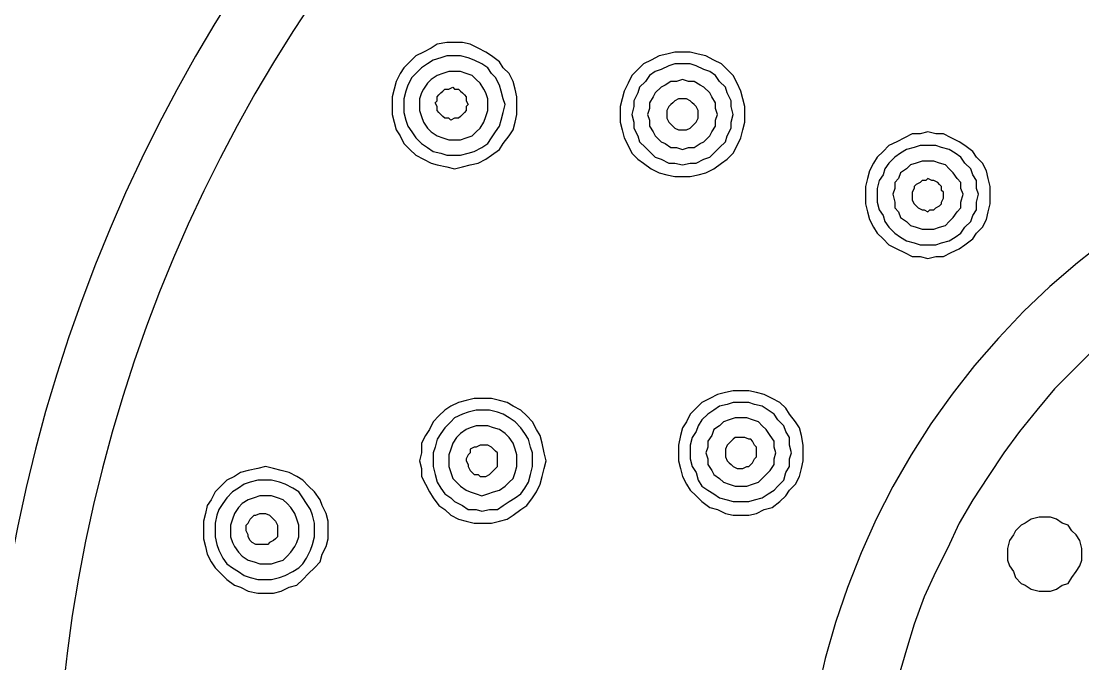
# Model space of a CAD drawing. Extents: x 468514 to 728049, y -74127 to 69080.
# Drawn here: x 591148.3 to 591177.47, y 40589.58 to 40607.23 of the extents above; entities that cross this region are included whole.
import ezdxf

# ---------------------------------------------------------------- set-up
doc = ezdxf.new("R2010")
doc.units = 0
doc.header["$LTSCALE"] = 500
doc.header["$MEASUREMENT"] = 0
doc.linetypes.add('HIDDEN2', pattern=[0.1875, 0.125, -0.0625])
doc.layers.add('E 立面家具、洁具', color=153, linetype='Continuous')
doc.layers.add('L-立面家具、洁具', color=153, linetype='Continuous')

# ---------------------------------------------------------------- blocks, each defined once
blk = doc.blocks.new('A$C2F8A30B2')
at = {"linetype": 'HIDDEN2', "lineweight": -2, "ltscale": 20}
for p, q in [((115.417, 850.767), (115.63, 850.877)), ((115.63, 850.877), (115.845, 850.929)), ((115.845, 850.929), (116.059, 850.929)), ((116.059, 850.929), (116.277, 850.929)), ((116.277, 850.929), (116.542, 850.877)), ((116.542, 850.877), (116.704, 850.767)), ((108.941, 850.445), (109.155, 850.557)), ((109.155, 850.557), (109.37, 850.607)), ((109.37, 850.607), (109.585, 850.66)), ((109.585, 850.66), (109.8, 850.66)), ((109.8, 850.66), (110.013, 850.66)), ((110.013, 850.66), (110.228, 850.607)), ((110.228, 850.607), (110.44, 850.557)), ((110.44, 850.557), (110.655, 850.445)), ((114.827, 850.392), (115.042, 850.557)), ((115.042, 850.557), (115.202, 850.66)), ((115.202, 850.66), (115.417, 850.767)), ((115.685, 850.502), (115.899, 850.557)), ((115.899, 850.557), (116.059, 850.557)), ((116.059, 850.557), (116.277, 850.557)), ((116.277, 850.557), (116.434, 850.502)), ((116.704, 850.767), (116.917, 850.66)), ((116.917, 850.66), (117.129, 850.557)), ((117.129, 850.557), (117.292, 850.392)), ((108.568, 850.18), (108.73, 850.342)), ((108.73, 850.342), (108.941, 850.445)), ((109.21, 850.18), (109.423, 850.287)), ((109.423, 850.287), (109.585, 850.342)), ((109.585, 850.342), (109.8, 850.342)), ((109.8, 850.342), (110.013, 850.342)), ((110.013, 850.342), (110.175, 850.287)), ((110.175, 850.287), (110.388, 850.18)), ((110.655, 850.445), (110.868, 850.342)), ((110.868, 850.342), (111.028, 850.18)), ((114.722, 850.234), (114.827, 850.392)), ((115.15, 850.234), (115.312, 850.342)), ((115.312, 850.342), (115.527, 850.445)), ((115.527, 850.445), (115.685, 850.502)), ((116.434, 850.502), (116.647, 850.445)), ((116.647, 850.445), (116.807, 850.342)), ((116.807, 850.342), (116.969, 850.234)), ((117.292, 850.392), (117.452, 850.234)), ((108.3, 849.807), (108.406, 850.017)), ((108.406, 850.017), (108.568, 850.18)), ((108.783, 849.859), (108.888, 850.017)), ((108.888, 850.017), (109.05, 850.127)), ((109.05, 850.127), (109.21, 850.18)), ((110.388, 850.18), (110.548, 850.127)), ((110.548, 850.127), (110.708, 850.017)), ((110.708, 850.017), (110.813, 849.859)), ((111.028, 850.18), (111.19, 850.017)), ((111.19, 850.017), (111.295, 849.807)), ((114.452, 849.859), (114.562, 850.074)), ((114.562, 850.074), (114.722, 850.234)), ((114.827, 849.75), (114.935, 849.965)), ((114.935, 849.965), (115.042, 850.074)), ((115.042, 850.074), (115.15, 850.234)), ((115.472, 849.912), (115.577, 850.017)), ((115.577, 850.017), (115.739, 850.074)), ((115.739, 850.074), (115.899, 850.127)), ((115.899, 850.127), (116.059, 850.127)), ((116.059, 850.127), (116.22, 850.127)), ((116.22, 850.127), (116.38, 850.074)), ((116.38, 850.074), (116.542, 850.017)), ((116.542, 850.017), (116.704, 849.912)), ((116.969, 850.234), (117.129, 850.074)), ((117.129, 850.074), (117.237, 849.965)), ((117.237, 849.965), (117.342, 849.75)), ((117.452, 850.234), (117.557, 850.074)), ((117.557, 850.074), (117.667, 849.859)), ((108.191, 849.592), (108.3, 849.807)), ((108.568, 849.542), (108.621, 849.697)), ((108.621, 849.697), (108.783, 849.859)), ((109.05, 849.542), (109.21, 849.697)), ((109.21, 849.697), (109.316, 849.75)), ((109.316, 849.75), (109.478, 849.859)), ((109.478, 849.859), (109.638, 849.859)), ((109.638, 849.859), (109.8, 849.912)), ((109.8, 849.912), (109.96, 849.859)), ((109.96, 849.859), (110.118, 849.859)), ((110.118, 849.859), (110.278, 849.75)), ((110.278, 849.75), (110.388, 849.697)), ((110.388, 849.697), (110.548, 849.542)), ((110.813, 849.859), (110.977, 849.697)), ((110.977, 849.697), (111.028, 849.542)), ((111.295, 849.807), (111.403, 849.592)), ((114.4, 849.645), (114.452, 849.859)), ((114.777, 849.592), (114.827, 849.75)), ((115.257, 849.645), (115.362, 849.807)), ((115.362, 849.807), (115.472, 849.912)), ((116.112, 849.697), (116.059, 849.645)), ((116.22, 849.645), (116.112, 849.697)), ((116.704, 849.912), (116.807, 849.807)), ((116.807, 849.807), (116.917, 849.645)), ((117.342, 849.75), (117.399, 849.592)), ((117.667, 849.859), (117.719, 849.645)), ((108.086, 849.167), (108.138, 849.377)), ((108.138, 849.377), (108.191, 849.592)), ((108.46, 849.325), (108.568, 849.542)), ((108.888, 849.27), (108.995, 849.43)), ((108.995, 849.43), (109.05, 849.542)), ((109.585, 849.325), (109.69, 849.377)), ((109.69, 849.377), (109.745, 849.377)), ((109.745, 849.377), (109.853, 849.377)), ((109.853, 849.377), (109.905, 849.377)), ((109.905, 849.377), (110.013, 849.325)), ((110.548, 849.542), (110.603, 849.43)), ((110.603, 849.43), (110.708, 849.27)), ((111.028, 849.542), (111.14, 849.325)), ((111.403, 849.592), (111.458, 849.377)), ((111.458, 849.377), (111.51, 849.167)), ((114.347, 849.43), (114.4, 849.645)), ((114.347, 849.219), (114.347, 849.43)), ((114.667, 849.219), (114.722, 849.377)), ((114.722, 849.377), (114.777, 849.592)), ((115.15, 849.377), (115.202, 849.542)), ((115.15, 849.219), (115.15, 849.377)), ((115.202, 849.542), (115.257, 849.645)), ((115.792, 849.485), (115.739, 849.43)), ((115.739, 849.43), (115.739, 849.325)), ((115.845, 849.542), (115.792, 849.485)), ((115.899, 849.592), (115.845, 849.542)), ((115.954, 849.645), (115.899, 849.592)), ((116.059, 849.645), (115.954, 849.645)), ((116.327, 849.645), (116.22, 849.645)), ((116.38, 849.592), (116.327, 849.645)), ((116.434, 849.542), (116.38, 849.592)), ((116.489, 849.485), (116.434, 849.542)), ((116.542, 849.43), (116.489, 849.485)), ((116.542, 849.325), (116.542, 849.43)), ((116.917, 849.645), (116.969, 849.542)), ((116.969, 849.542), (117.022, 849.377)), ((117.022, 849.377), (117.022, 849.219)), ((117.399, 849.592), (117.452, 849.377)), ((117.452, 849.377), (117.452, 849.219)), ((117.719, 849.645), (117.772, 849.43)), ((117.772, 849.43), (117.772, 849.219)), ((108.086, 848.952), (108.086, 849.167)), ((108.406, 848.952), (108.46, 849.167)), ((108.46, 849.167), (108.46, 849.325)), ((108.835, 848.952), (108.888, 849.112)), ((108.888, 849.112), (108.888, 849.27)), ((109.37, 849.057), (109.423, 849.167)), ((109.423, 849.167), (109.478, 849.219)), ((109.478, 849.219), (109.53, 849.27)), ((109.53, 849.27), (109.585, 849.325)), ((110.013, 849.325), (110.063, 849.27)), ((110.063, 849.27), (110.118, 849.219)), ((110.118, 849.219), (110.175, 849.167)), ((110.175, 849.167), (110.228, 849.057)), ((110.708, 849.27), (110.708, 849.112)), ((110.708, 849.112), (110.763, 848.952)), ((111.14, 849.325), (111.14, 849.167)), ((111.14, 849.167), (111.19, 848.952)), ((111.51, 849.167), (111.51, 848.952)), ((114.347, 848.952), (114.347, 849.219)), ((114.347, 849.219), (114.347, 849.219)), ((114.722, 849.002), (114.667, 849.219)), ((114.667, 849.219), (114.667, 849.219)), ((115.15, 849.057), (115.15, 849.219)), ((115.15, 849.219), (115.15, 849.219)), ((115.739, 849.325), (115.685, 849.219)), ((115.685, 849.219), (115.739, 849.167)), ((115.739, 849.167), (115.739, 849.057)), ((116.594, 849.27), (116.542, 849.325)), ((116.542, 849.167), (116.594, 849.27)), ((116.542, 849.057), (116.542, 849.167)), ((117.022, 849.219), (117.022, 849.057)), ((117.452, 849.219), (117.452, 849.002)), ((117.772, 849.219), (117.772, 848.952)), ((108.086, 848.737), (108.086, 848.952)), ((108.086, 848.952), (108.086, 848.952)), ((108.46, 848.737), (108.406, 848.952)), ((108.406, 848.952), (108.406, 848.952)), ((108.888, 848.79), (108.835, 848.952)), ((108.835, 848.952), (108.835, 848.952)), ((108.888, 848.632), (108.888, 848.79)), ((109.37, 849.002), (109.37, 849.057)), ((109.37, 848.897), (109.37, 849.002)), ((109.37, 848.847), (109.37, 848.897)), ((109.423, 848.737), (109.37, 848.847)), ((110.228, 848.847), (110.175, 848.737)), ((110.228, 849.057), (110.228, 849.002)), ((110.228, 849.002), (110.228, 848.897)), ((110.228, 848.897), (110.228, 848.847)), ((110.763, 848.952), (110.708, 848.79)), ((110.708, 848.79), (110.708, 848.632)), ((111.19, 848.952), (111.14, 848.737)), ((111.51, 848.952), (111.51, 848.737)), ((114.4, 848.737), (114.347, 848.952)), ((114.777, 848.79), (114.722, 849.002)), ((114.827, 848.632), (114.777, 848.79)), ((115.202, 848.897), (115.15, 849.057)), ((115.257, 848.737), (115.202, 848.897)), ((115.739, 849.057), (115.792, 849.002)), ((115.792, 849.002), (115.845, 848.952)), ((115.845, 848.952), (115.899, 848.897)), ((115.899, 848.897), (115.954, 848.847)), ((115.954, 848.847), (116.059, 848.847)), ((116.059, 848.847), (116.167, 848.79)), ((116.167, 848.79), (116.22, 848.847)), ((116.22, 848.847), (116.327, 848.847)), ((116.327, 848.847), (116.38, 848.897)), ((116.38, 848.897), (116.434, 848.952)), ((116.434, 848.952), (116.489, 849.002)), ((116.489, 849.002), (116.542, 849.057)), ((116.969, 848.897), (116.917, 848.737)), ((117.022, 849.057), (116.969, 848.897)), ((117.399, 848.79), (117.342, 848.632)), ((117.452, 849.002), (117.399, 848.79)), ((117.772, 848.952), (117.719, 848.737)), ((108.138, 848.524), (108.086, 848.737)), ((108.191, 848.307), (108.138, 848.524)), ((108.46, 848.577), (108.46, 848.737)), ((108.568, 848.364), (108.46, 848.577)), ((108.995, 848.469), (108.888, 848.632)), ((109.478, 848.682), (109.423, 848.737)), ((109.53, 848.632), (109.478, 848.682)), ((109.585, 848.577), (109.53, 848.632)), ((109.69, 848.524), (109.585, 848.577)), ((109.745, 848.524), (109.69, 848.524)), ((109.853, 848.524), (109.745, 848.524)), ((109.905, 848.524), (109.853, 848.524)), ((110.013, 848.577), (109.905, 848.524)), ((110.063, 848.632), (110.013, 848.577)), ((110.118, 848.682), (110.063, 848.632)), ((110.175, 848.737), (110.118, 848.682)), ((110.708, 848.632), (110.603, 848.469)), ((111.14, 848.577), (111.028, 848.364)), ((111.14, 848.737), (111.14, 848.577)), ((111.458, 848.524), (111.403, 848.307)), ((111.51, 848.737), (111.458, 848.524)), ((114.452, 848.524), (114.4, 848.737)), ((114.562, 848.364), (114.452, 848.524)), ((114.935, 848.469), (114.827, 848.632)), ((115.362, 848.577), (115.257, 848.737)), ((115.472, 848.469), (115.362, 848.577)), ((116.807, 848.577), (116.704, 848.469)), ((116.917, 848.737), (116.807, 848.577)), ((117.342, 848.632), (117.237, 848.469)), ((117.667, 848.524), (117.557, 848.364)), ((117.719, 848.737), (117.667, 848.524)), ((102.039, 848.097), (102.199, 848.202)), ((102.199, 848.202), (102.412, 848.307)), ((102.412, 848.307), (102.626, 848.417)), ((102.626, 848.417), (102.841, 848.417)), ((102.841, 848.417), (103.056, 848.469)), ((103.056, 848.469), (103.271, 848.417)), ((103.271, 848.417), (103.486, 848.417)), ((103.486, 848.417), (103.696, 848.307)), ((103.696, 848.307), (103.911, 848.202)), ((103.911, 848.202), (104.126, 848.097)), ((108.3, 848.097), (108.191, 848.307)), ((108.621, 848.202), (108.568, 848.364)), ((108.783, 848.04), (108.621, 848.202)), ((109.05, 848.364), (108.995, 848.469)), ((109.21, 848.202), (109.05, 848.364)), ((109.316, 848.149), (109.21, 848.202)), ((110.388, 848.202), (110.278, 848.149)), ((110.548, 848.364), (110.388, 848.202)), ((110.603, 848.469), (110.548, 848.364)), ((110.977, 848.202), (110.813, 848.04)), ((111.028, 848.364), (110.977, 848.202)), ((111.403, 848.307), (111.295, 848.097)), ((114.722, 848.149), (114.562, 848.364)), ((115.042, 848.307), (114.935, 848.469)), ((115.15, 848.149), (115.042, 848.307)), ((115.577, 848.364), (115.472, 848.469)), ((115.739, 848.307), (115.577, 848.364)), ((115.899, 848.255), (115.739, 848.307)), ((116.059, 848.255), (115.899, 848.255)), ((116.22, 848.255), (116.059, 848.255)), ((116.38, 848.307), (116.22, 848.255)), ((116.542, 848.364), (116.38, 848.307)), ((116.704, 848.469), (116.542, 848.364)), ((117.129, 848.307), (116.969, 848.149)), ((117.237, 848.469), (117.129, 848.307)), ((117.557, 848.364), (117.452, 848.149)), ((101.719, 847.777), (101.824, 847.934)), ((101.824, 847.934), (102.039, 848.097)), ((102.306, 847.882), (102.469, 847.987)), ((102.469, 847.987), (102.681, 848.04)), ((102.681, 848.04), (102.841, 848.097)), ((102.841, 848.097), (103.056, 848.097)), ((103.056, 848.097), (103.271, 848.097)), ((103.271, 848.097), (103.431, 848.04)), ((103.431, 848.04), (103.644, 847.987)), ((103.644, 847.987), (103.804, 847.882)), ((104.126, 848.097), (104.286, 847.934)), ((104.286, 847.934), (104.446, 847.777)), ((108.406, 847.882), (108.3, 848.097)), ((108.888, 847.934), (108.783, 848.04)), ((109.05, 847.777), (108.888, 847.934)), ((109.478, 848.04), (109.316, 848.149)), ((109.638, 848.04), (109.478, 848.04)), ((109.8, 847.987), (109.638, 848.04)), ((109.96, 848.04), (109.8, 847.987)), ((110.118, 848.04), (109.96, 848.04)), ((110.278, 848.149), (110.118, 848.04)), ((110.708, 847.934), (110.548, 847.777)), ((110.813, 848.04), (110.708, 847.934)), ((111.295, 848.097), (111.19, 847.882)), ((114.827, 847.987), (114.722, 848.149)), ((115.042, 847.829), (114.827, 847.987)), ((115.312, 848.04), (115.15, 848.149)), ((115.527, 847.934), (115.312, 848.04)), ((115.685, 847.882), (115.527, 847.934)), ((116.647, 847.934), (116.434, 847.882)), ((116.807, 848.04), (116.647, 847.934)), ((116.969, 848.149), (116.807, 848.04)), ((117.292, 847.987), (117.129, 847.829)), ((117.452, 848.149), (117.292, 847.987)), ((101.449, 847.402), (101.557, 847.614)), ((101.557, 847.614), (101.719, 847.777)), ((101.877, 847.457), (102.039, 847.614)), ((102.039, 847.614), (102.146, 847.777)), ((102.146, 847.777), (102.306, 847.882)), ((102.572, 847.562), (102.736, 847.614)), ((102.736, 847.614), (102.896, 847.667)), ((102.896, 847.667), (103.056, 847.667)), ((103.056, 847.667), (103.216, 847.667)), ((103.216, 847.667), (103.374, 847.614)), ((103.374, 847.614), (103.536, 847.562)), ((103.804, 847.882), (103.964, 847.777)), ((103.964, 847.777), (104.126, 847.614)), ((104.126, 847.614), (104.236, 847.457)), ((104.446, 847.777), (104.554, 847.614)), ((104.554, 847.614), (104.661, 847.402)), ((108.568, 847.72), (108.406, 847.882)), ((108.73, 847.614), (108.568, 847.72)), ((108.941, 847.457), (108.73, 847.614)), ((109.21, 847.72), (109.05, 847.777)), ((109.423, 847.614), (109.21, 847.72)), ((109.585, 847.614), (109.423, 847.614)), ((109.8, 847.562), (109.585, 847.614)), ((110.013, 847.614), (109.8, 847.562)), ((110.175, 847.614), (110.013, 847.614)), ((110.388, 847.72), (110.175, 847.614)), ((110.548, 847.777), (110.388, 847.72)), ((110.868, 847.614), (110.655, 847.457)), ((111.028, 847.72), (110.868, 847.614)), ((111.19, 847.882), (111.028, 847.72)), ((115.202, 847.72), (115.042, 847.829)), ((115.417, 847.614), (115.202, 847.72)), ((115.63, 847.562), (115.417, 847.614)), ((115.899, 847.829), (115.685, 847.882)), ((116.059, 847.829), (115.899, 847.829)), ((116.277, 847.829), (116.059, 847.829)), ((116.434, 847.882), (116.277, 847.829)), ((116.704, 847.614), (116.542, 847.562)), ((116.917, 847.72), (116.704, 847.614)), ((117.129, 847.829), (116.917, 847.72)), ((101.396, 847.187), (101.449, 847.402)), ((101.824, 847.292), (101.877, 847.457)), ((102.254, 847.187), (102.361, 847.345)), ((102.361, 847.345), (102.469, 847.457)), ((102.469, 847.457), (102.572, 847.562)), ((103.536, 847.562), (103.644, 847.457)), ((103.644, 847.457), (103.804, 847.345)), ((103.804, 847.345), (103.859, 847.187)), ((104.236, 847.457), (104.286, 847.292)), ((104.661, 847.402), (104.714, 847.187)), ((109.155, 847.345), (108.941, 847.457)), ((109.37, 847.292), (109.155, 847.345)), ((110.44, 847.345), (110.228, 847.292)), ((110.655, 847.457), (110.44, 847.345)), ((115.845, 847.507), (115.63, 847.562)), ((116.059, 847.457), (115.845, 847.507)), ((116.277, 847.507), (116.059, 847.457)), ((116.542, 847.562), (116.277, 847.507)), ((101.344, 846.972), (101.396, 847.187)), ((101.719, 847.136), (101.824, 847.292)), ((101.719, 846.917), (101.719, 847.136)), ((102.146, 847.079), (102.254, 847.187)), ((102.146, 846.917), (102.146, 847.079)), ((102.736, 847.027), (102.786, 847.079)), ((102.786, 847.079), (102.896, 847.136)), ((102.896, 847.136), (102.947, 847.136)), ((102.947, 847.136), (103.056, 847.187)), ((103.056, 847.187), (103.109, 847.136)), ((103.109, 847.136), (103.216, 847.136)), ((103.216, 847.136), (103.271, 847.079)), ((103.271, 847.079), (103.374, 847.027)), ((103.859, 847.187), (103.964, 847.079)), ((103.964, 847.079), (103.964, 846.917)), ((104.286, 847.292), (104.394, 847.136)), ((104.394, 847.136), (104.446, 846.917)), ((104.714, 847.187), (104.768, 846.972)), ((109.585, 847.242), (109.37, 847.292)), ((109.8, 847.242), (109.585, 847.242)), ((110.013, 847.242), (109.8, 847.242)), ((110.228, 847.292), (110.013, 847.242)), ((101.344, 846.759), (101.344, 846.972)), ((101.344, 846.492), (101.344, 846.759)), ((101.344, 846.759), (101.344, 846.759)), ((101.664, 846.759), (101.719, 846.917)), ((101.719, 846.544), (101.664, 846.759)), ((101.664, 846.759), (101.664, 846.759)), ((102.091, 846.759), (102.146, 846.917)), ((102.146, 846.544), (102.091, 846.759)), ((102.091, 846.759), (102.091, 846.759)), ((102.626, 846.814), (102.681, 846.865)), ((102.626, 846.707), (102.626, 846.814)), ((102.681, 846.972), (102.736, 847.027)), ((102.681, 846.865), (102.681, 846.972)), ((103.374, 847.027), (103.431, 846.972)), ((103.431, 846.972), (103.431, 846.917)), ((103.431, 846.917), (103.486, 846.814)), ((103.486, 846.814), (103.486, 846.759)), ((103.486, 846.759), (103.486, 846.652)), ((103.964, 846.917), (104.021, 846.759)), ((104.021, 846.759), (103.964, 846.544)), ((104.446, 846.917), (104.446, 846.759)), ((104.446, 846.759), (104.446, 846.544)), ((104.768, 846.972), (104.768, 846.759)), ((104.768, 846.759), (104.768, 846.492)), ((101.396, 846.277), (101.344, 846.492)), ((101.719, 846.33), (101.719, 846.544)), ((102.146, 846.384), (102.146, 846.544)), ((102.626, 846.652), (102.626, 846.707)), ((102.681, 846.544), (102.626, 846.652)), ((102.681, 846.492), (102.681, 846.544)), ((102.736, 846.441), (102.681, 846.492)), ((103.431, 846.492), (103.374, 846.441)), ((103.486, 846.597), (103.431, 846.492)), ((103.486, 846.652), (103.486, 846.597)), ((103.964, 846.544), (103.964, 846.384)), ((104.446, 846.544), (104.394, 846.33)), ((104.768, 846.492), (104.714, 846.277)), ((101.449, 846.067), (101.396, 846.277)), ((101.824, 846.172), (101.719, 846.33)), ((101.877, 846.012), (101.824, 846.172)), ((102.254, 846.277), (102.146, 846.384)), ((102.361, 846.119), (102.254, 846.277)), ((102.841, 846.384), (102.736, 846.441)), ((102.896, 846.33), (102.841, 846.384)), ((103.001, 846.33), (102.896, 846.33)), ((103.056, 846.277), (103.001, 846.33)), ((103.161, 846.33), (103.056, 846.277)), ((103.216, 846.33), (103.161, 846.33)), ((103.321, 846.384), (103.216, 846.33)), ((103.374, 846.441), (103.321, 846.384)), ((103.859, 846.277), (103.804, 846.119)), ((103.964, 846.384), (103.859, 846.277)), ((104.286, 846.172), (104.236, 846.012)), ((104.394, 846.33), (104.286, 846.172)), ((104.714, 846.277), (104.661, 846.067)), ((101.557, 845.852), (101.449, 846.067)), ((102.039, 845.852), (101.877, 846.012)), ((102.469, 846.012), (102.361, 846.119)), ((102.572, 845.902), (102.469, 846.012)), ((102.736, 845.852), (102.572, 845.902)), ((103.536, 845.902), (103.374, 845.852)), ((103.644, 846.012), (103.536, 845.902)), ((103.804, 846.119), (103.644, 846.012)), ((104.236, 846.012), (104.126, 845.852)), ((104.661, 846.067), (104.554, 845.852)), ((101.719, 845.689), (101.557, 845.852)), ((101.824, 845.532), (101.719, 845.689)), ((102.146, 845.689), (102.039, 845.852)), ((102.306, 845.582), (102.146, 845.689)), ((102.469, 845.477), (102.306, 845.582)), ((102.896, 845.797), (102.736, 845.852)), ((103.056, 845.797), (102.896, 845.797)), ((103.216, 845.797), (103.056, 845.797)), ((103.374, 845.852), (103.216, 845.797)), ((103.804, 845.582), (103.644, 845.477)), ((103.964, 845.689), (103.804, 845.582)), ((104.126, 845.852), (103.964, 845.689)), ((104.446, 845.689), (104.286, 845.532)), ((104.554, 845.852), (104.446, 845.689)), ((102.039, 845.369), (101.824, 845.532)), ((102.199, 845.262), (102.039, 845.369)), ((102.681, 845.422), (102.469, 845.477)), ((102.841, 845.369), (102.681, 845.422)), ((103.056, 845.369), (102.841, 845.369)), ((103.271, 845.369), (103.056, 845.369)), ((103.431, 845.422), (103.271, 845.369)), ((103.644, 845.477), (103.431, 845.422)), ((104.126, 845.369), (103.911, 845.262)), ((104.286, 845.532), (104.126, 845.369)), ((102.412, 845.154), (102.199, 845.262)), ((102.626, 845.051), (102.412, 845.154)), ((102.841, 845.051), (102.626, 845.051)), ((103.056, 844.997), (102.841, 845.051)), ((103.271, 845.051), (103.056, 844.997)), ((103.486, 845.051), (103.271, 845.051)), ((103.696, 845.154), (103.486, 845.051)), ((103.911, 845.262), (103.696, 845.154)), ((98.507, 842.48), (99.04, 841.949)), ((99.04, 841.949), (99.577, 841.416)), ((99.577, 841.416), (100.059, 840.827)), ((107.336, 841.147), (107.551, 841.256)), ((107.551, 841.256), (107.765, 841.309)), ((107.765, 841.309), (107.98, 841.362)), ((107.98, 841.362), (108.191, 841.362)), ((108.191, 841.362), (108.406, 841.362)), ((108.406, 841.362), (108.621, 841.309)), ((108.621, 841.309), (108.835, 841.256)), ((108.835, 841.256), (109.05, 841.147)), ((106.961, 840.879), (107.121, 841.041)), ((107.121, 841.041), (107.336, 841.147)), ((107.441, 840.827), (107.605, 840.934)), ((107.605, 840.934), (107.818, 840.987)), ((107.818, 840.987), (107.98, 841.041)), ((107.98, 841.041), (108.191, 841.041)), ((108.191, 841.041), (108.406, 841.041)), ((108.406, 841.041), (108.568, 840.987)), ((108.568, 840.987), (108.783, 840.934)), ((108.783, 840.934), (108.941, 840.827)), ((109.05, 841.147), (109.265, 841.041)), ((109.265, 841.041), (109.423, 840.879)), ((114.238, 840.827), (114.452, 840.934)), ((114.452, 840.934), (114.615, 841.041)), ((114.615, 841.041), (114.827, 841.092)), ((114.827, 841.092), (115.042, 841.147)), ((115.042, 841.147), (115.312, 841.147)), ((115.312, 841.147), (115.527, 841.147)), ((115.527, 841.147), (115.739, 841.092)), ((115.739, 841.092), (115.954, 841.041)), ((115.954, 841.041), (116.167, 840.934)), ((116.167, 840.934), (116.327, 840.827)), ((100.059, 840.827), (100.539, 840.241)), ((106.693, 840.507), (106.858, 840.721)), ((106.858, 840.721), (106.961, 840.879)), ((107.176, 840.559), (107.283, 840.721)), ((107.283, 840.721), (107.441, 840.827)), ((108.941, 840.827), (109.103, 840.721)), ((109.103, 840.721), (109.265, 840.559)), ((109.423, 840.879), (109.585, 840.721)), ((109.585, 840.721), (109.69, 840.507)), ((113.92, 840.507), (114.08, 840.667)), ((114.08, 840.667), (114.238, 840.827)), ((114.562, 840.614), (114.722, 840.721)), ((114.722, 840.721), (114.882, 840.772)), ((114.882, 840.772), (115.097, 840.827)), ((115.097, 840.827), (115.312, 840.827)), ((115.312, 840.827), (115.472, 840.827)), ((115.472, 840.827), (115.685, 840.772)), ((115.685, 840.772), (115.845, 840.721)), ((115.845, 840.721), (116.059, 840.614)), ((116.327, 840.827), (116.489, 840.667)), ((116.489, 840.667), (116.647, 840.507)), ((106.533, 840.129), (106.588, 840.344)), ((106.588, 840.344), (106.693, 840.507)), ((106.961, 840.241), (107.016, 840.397)), ((107.016, 840.397), (107.176, 840.559)), ((107.498, 840.292), (107.605, 840.397)), ((107.605, 840.397), (107.711, 840.507)), ((107.711, 840.507), (107.871, 840.559)), ((107.871, 840.559), (108.033, 840.614)), ((108.033, 840.614), (108.191, 840.614)), ((108.191, 840.614), (108.353, 840.614)), ((108.353, 840.614), (108.515, 840.559)), ((108.515, 840.559), (108.673, 840.507)), ((108.673, 840.507), (108.783, 840.397)), ((108.783, 840.397), (108.941, 840.292)), ((109.265, 840.559), (109.37, 840.397)), ((109.37, 840.397), (109.423, 840.241)), ((109.69, 840.507), (109.8, 840.344)), ((109.8, 840.344), (109.853, 840.129)), ((113.812, 840.292), (113.92, 840.507)), ((114.132, 840.186), (114.238, 840.344)), ((114.238, 840.344), (114.4, 840.507)), ((114.4, 840.507), (114.562, 840.614)), ((114.827, 840.292), (114.99, 840.344)), ((114.99, 840.344), (115.15, 840.397)), ((115.15, 840.397), (115.312, 840.397)), ((115.312, 840.397), (115.472, 840.397)), ((115.472, 840.397), (115.63, 840.344)), ((115.63, 840.344), (115.739, 840.292)), ((116.059, 840.614), (116.167, 840.507)), ((116.167, 840.507), (116.327, 840.344)), ((116.327, 840.344), (116.434, 840.186)), ((116.647, 840.507), (116.754, 840.292)), ((100.539, 840.241), (100.967, 839.651)), ((106.481, 839.864), (106.533, 840.129)), ((106.858, 840.077), (106.961, 840.241)), ((106.858, 839.864), (106.858, 840.077)), ((107.283, 839.972), (107.393, 840.129)), ((107.393, 840.129), (107.498, 840.292)), ((107.98, 840.026), (108.086, 840.077)), ((108.086, 840.077), (108.191, 840.077)), ((108.191, 840.077), (108.248, 840.077)), ((108.248, 840.077), (108.353, 840.077)), ((108.353, 840.077), (108.406, 840.026)), ((108.941, 840.292), (108.995, 840.129)), ((108.995, 840.129), (109.103, 839.972)), ((109.423, 840.241), (109.53, 840.077)), ((109.53, 840.077), (109.585, 839.864)), ((109.853, 840.129), (109.905, 839.864)), ((113.652, 839.919), (113.705, 840.129)), ((113.705, 840.129), (113.812, 840.292)), ((114.027, 840.026), (114.132, 840.186)), ((114.452, 839.919), (114.562, 840.077)), ((114.562, 840.077), (114.667, 840.186)), ((114.667, 840.186), (114.827, 840.292)), ((115.739, 840.292), (115.899, 840.186)), ((115.899, 840.186), (116.005, 840.077)), ((116.005, 840.077), (116.112, 839.919)), ((116.434, 840.186), (116.542, 840.026)), ((116.754, 840.292), (116.862, 840.129)), ((116.862, 840.129), (116.969, 839.919)), ((106.481, 839.651), (106.481, 839.864)), ((106.803, 839.651), (106.858, 839.864)), ((107.231, 839.651), (107.283, 839.812)), ((107.283, 839.812), (107.283, 839.972)), ((107.765, 839.812), (107.818, 839.864)), ((107.765, 839.702), (107.765, 839.812)), ((107.818, 839.864), (107.871, 839.972)), ((107.871, 839.972), (107.923, 840.026)), ((107.923, 840.026), (107.98, 840.026)), ((108.406, 840.026), (108.46, 839.972)), ((108.46, 839.972), (108.515, 839.919)), ((108.515, 839.919), (108.568, 839.864)), ((108.568, 839.864), (108.621, 839.757)), ((108.621, 839.757), (108.621, 839.702)), ((109.103, 839.972), (109.103, 839.812)), ((109.103, 839.812), (109.155, 839.651)), ((109.585, 839.864), (109.585, 839.651)), ((109.905, 839.864), (109.905, 839.651)), ((113.597, 839.651), (113.652, 839.919)), ((113.92, 839.651), (113.972, 839.812)), ((113.972, 839.812), (114.027, 840.026)), ((114.347, 839.599), (114.4, 839.757)), ((114.4, 839.757), (114.452, 839.919)), ((114.935, 839.702), (114.99, 839.757)), ((114.99, 839.757), (115.042, 839.812)), ((115.042, 839.812), (115.15, 839.864)), ((115.15, 839.864), (115.202, 839.864)), ((115.202, 839.864), (115.312, 839.864)), ((115.312, 839.864), (115.362, 839.864)), ((115.362, 839.864), (115.472, 839.812)), ((115.472, 839.812), (115.527, 839.812)), ((115.527, 839.812), (115.63, 839.757)), ((115.63, 839.757), (115.63, 839.651)), ((116.112, 839.919), (116.167, 839.757)), ((116.167, 839.757), (116.22, 839.599)), ((116.542, 840.026), (116.594, 839.812)), ((116.594, 839.812), (116.647, 839.651)), ((116.969, 839.919), (116.969, 839.651)), ((100.967, 839.651), (101.396, 839.009)), ((106.481, 839.437), (106.481, 839.651)), ((106.481, 839.651), (106.481, 839.651)), ((106.858, 839.491), (106.803, 839.651)), ((106.803, 839.651), (106.803, 839.651)), ((106.858, 839.277), (106.858, 839.491)), ((107.283, 839.491), (107.231, 839.651)), ((107.231, 839.651), (107.231, 839.651)), ((107.283, 839.331), (107.283, 839.491)), ((107.765, 839.651), (107.765, 839.702)), ((107.765, 839.544), (107.765, 839.651)), ((107.818, 839.491), (107.765, 839.544)), ((107.871, 839.382), (107.818, 839.491)), ((108.621, 839.544), (108.568, 839.437)), ((108.621, 839.702), (108.621, 839.599)), ((108.621, 839.599), (108.621, 839.544)), ((109.155, 839.651), (109.103, 839.491)), ((109.103, 839.491), (109.103, 839.331)), ((109.585, 839.491), (109.53, 839.277)), ((109.585, 839.651), (109.585, 839.491)), ((109.905, 839.651), (109.905, 839.437)), ((113.547, 839.437), (113.597, 839.651)), ((113.92, 839.437), (113.92, 839.651)), ((114.347, 839.437), (114.347, 839.599)), ((114.882, 839.651), (114.935, 839.702)), ((114.882, 839.544), (114.882, 839.651)), ((114.882, 839.491), (114.882, 839.544)), ((114.882, 839.382), (114.882, 839.491)), ((115.63, 839.651), (115.685, 839.599)), ((115.685, 839.599), (115.739, 839.491)), ((115.739, 839.491), (115.739, 839.437)), ((116.22, 839.599), (116.22, 839.437)), ((116.647, 839.651), (116.647, 839.437)), ((116.969, 839.651), (117.022, 839.437)), ((106.533, 839.226), (106.481, 839.437)), ((106.588, 839.009), (106.533, 839.226)), ((106.961, 839.117), (106.858, 839.277)), ((107.393, 839.169), (107.283, 839.331)), ((107.498, 839.062), (107.393, 839.169)), ((107.923, 839.331), (107.871, 839.382)), ((107.98, 839.277), (107.923, 839.331)), ((108.033, 839.277), (107.98, 839.277)), ((108.138, 839.226), (108.033, 839.277)), ((108.248, 839.226), (108.138, 839.226)), ((108.3, 839.226), (108.248, 839.226)), ((108.406, 839.277), (108.3, 839.226)), ((108.46, 839.331), (108.406, 839.277)), ((108.515, 839.382), (108.46, 839.331)), ((108.568, 839.437), (108.515, 839.382)), ((108.995, 839.169), (108.941, 839.062)), ((109.103, 839.331), (108.995, 839.169)), ((109.53, 839.277), (109.423, 839.117)), ((109.853, 839.226), (109.8, 839.009)), ((109.905, 839.437), (109.853, 839.226)), ((113.597, 839.226), (113.547, 839.437)), ((113.547, 839.437), (113.547, 839.437)), ((113.652, 839.009), (113.597, 839.226)), ((113.92, 839.277), (113.92, 839.437)), ((113.92, 839.437), (113.92, 839.437)), ((113.972, 839.062), (113.92, 839.277)), ((114.347, 839.277), (114.347, 839.437)), ((114.347, 839.437), (114.347, 839.437)), ((114.4, 839.117), (114.347, 839.277)), ((114.882, 839.277), (114.882, 839.382)), ((114.935, 839.226), (114.882, 839.277)), ((114.99, 839.169), (114.935, 839.226)), ((115.042, 839.117), (114.99, 839.169)), ((115.63, 839.169), (115.577, 839.117)), ((115.685, 839.277), (115.63, 839.169)), ((115.739, 839.437), (115.685, 839.331)), ((115.685, 839.331), (115.685, 839.277)), ((116.22, 839.277), (116.167, 839.117)), ((116.22, 839.437), (116.22, 839.277)), ((116.647, 839.277), (116.594, 839.062)), ((116.647, 839.437), (116.647, 839.277)), ((117.022, 839.437), (116.969, 839.226)), ((116.969, 839.226), (116.969, 839.009)), ((120.609, 839.117), (120.824, 839.169)), ((120.824, 839.169), (121.039, 839.226)), ((121.039, 839.226), (121.253, 839.277)), ((121.253, 839.277), (121.464, 839.226)), ((121.464, 839.226), (121.731, 839.169)), ((121.731, 839.169), (121.944, 839.117)), ((101.396, 839.009), (101.824, 838.367)), ((106.693, 838.796), (106.588, 839.009)), ((107.016, 838.904), (106.961, 839.117)), ((107.176, 838.739), (107.016, 838.904)), ((107.605, 838.954), (107.498, 839.062)), ((107.711, 838.851), (107.605, 838.954)), ((108.783, 838.954), (108.673, 838.851)), ((108.941, 839.062), (108.783, 838.954)), ((109.37, 838.904), (109.265, 838.739)), ((109.423, 839.117), (109.37, 838.904)), ((109.8, 839.009), (109.69, 838.796)), ((113.705, 838.796), (113.652, 839.009)), ((114.027, 838.851), (113.972, 839.062)), ((114.452, 838.954), (114.4, 839.117)), ((114.562, 838.851), (114.452, 838.954)), ((115.097, 839.062), (115.042, 839.117)), ((115.202, 839.009), (115.097, 839.062)), ((115.257, 839.009), (115.202, 839.009)), ((115.362, 839.009), (115.257, 839.009)), ((115.417, 839.062), (115.362, 839.009)), ((115.527, 839.062), (115.417, 839.062)), ((115.577, 839.117), (115.527, 839.062)), ((116.112, 838.954), (116.005, 838.851)), ((116.167, 839.117), (116.112, 838.954)), ((116.594, 839.062), (116.542, 838.851)), ((116.969, 839.009), (116.862, 838.796)), ((120.074, 838.739), (120.234, 838.904)), ((120.234, 838.904), (120.394, 839.009)), ((120.394, 839.009), (120.609, 839.117)), ((120.876, 838.851), (121.091, 838.904)), ((121.091, 838.904), (121.253, 838.904)), ((121.253, 838.904), (121.464, 838.904)), ((121.464, 838.904), (121.679, 838.851)), ((121.944, 839.117), (122.106, 839.009)), ((122.106, 839.009), (122.321, 838.904)), ((122.321, 838.904), (122.481, 838.739)), ((106.858, 838.634), (106.693, 838.796)), ((106.961, 838.476), (106.858, 838.634)), ((107.283, 838.634), (107.176, 838.739)), ((107.441, 838.531), (107.283, 838.634)), ((107.871, 838.796), (107.711, 838.851)), ((108.033, 838.739), (107.871, 838.796)), ((108.191, 838.739), (108.033, 838.739)), ((108.353, 838.739), (108.191, 838.739)), ((108.515, 838.796), (108.353, 838.739)), ((108.673, 838.851), (108.515, 838.796)), ((109.103, 838.634), (108.941, 838.531)), ((109.265, 838.739), (109.103, 838.634)), ((109.585, 838.634), (109.423, 838.476)), ((109.69, 838.796), (109.585, 838.634)), ((113.812, 838.582), (113.705, 838.796)), ((113.92, 838.419), (113.812, 838.582)), ((114.132, 838.687), (114.027, 838.851)), ((114.238, 838.531), (114.132, 838.687)), ((114.667, 838.739), (114.562, 838.851)), ((114.827, 838.634), (114.667, 838.739)), ((114.99, 838.582), (114.827, 838.634)), ((115.15, 838.531), (114.99, 838.582)), ((115.63, 838.582), (115.472, 838.531)), ((115.739, 838.634), (115.63, 838.582)), ((115.899, 838.739), (115.739, 838.634)), ((116.005, 838.851), (115.899, 838.739)), ((116.434, 838.687), (116.327, 838.531)), ((116.542, 838.851), (116.434, 838.687)), ((116.754, 838.582), (116.647, 838.419)), ((116.862, 838.796), (116.754, 838.582)), ((119.752, 838.367), (119.914, 838.582)), ((119.914, 838.582), (120.074, 838.739)), ((120.234, 838.419), (120.341, 838.582)), ((120.341, 838.582), (120.501, 838.687)), ((120.501, 838.687), (120.714, 838.796)), ((120.714, 838.796), (120.876, 838.851)), ((121.679, 838.851), (121.839, 838.796)), ((121.839, 838.796), (122.001, 838.687)), ((122.001, 838.687), (122.159, 838.582)), ((122.159, 838.582), (122.321, 838.419)), ((122.481, 838.739), (122.643, 838.582)), ((122.643, 838.582), (122.751, 838.367)), ((101.824, 838.367), (102.199, 837.727)), ((107.121, 838.316), (106.961, 838.476)), ((107.336, 838.154), (107.121, 838.316)), ((107.605, 838.419), (107.441, 838.531)), ((107.818, 838.367), (107.605, 838.419)), ((107.98, 838.316), (107.818, 838.367)), ((108.191, 838.316), (107.98, 838.316)), ((108.406, 838.316), (108.191, 838.316)), ((108.568, 838.367), (108.406, 838.316)), ((108.783, 838.419), (108.568, 838.367)), ((108.941, 838.531), (108.783, 838.419)), ((109.265, 838.316), (109.05, 838.154)), ((109.423, 838.476), (109.265, 838.316)), ((114.08, 838.209), (113.92, 838.419)), ((114.4, 838.419), (114.238, 838.531)), ((114.562, 838.316), (114.4, 838.419)), ((114.722, 838.209), (114.562, 838.316)), ((115.312, 838.476), (115.15, 838.531)), ((115.472, 838.531), (115.312, 838.476)), ((116.059, 838.316), (115.845, 838.209)), ((116.167, 838.419), (116.059, 838.316)), ((116.327, 838.531), (116.167, 838.419)), ((116.647, 838.419), (116.489, 838.209)), ((119.699, 838.209), (119.752, 838.367)), ((120.129, 838.261), (120.234, 838.419)), ((120.664, 838.261), (120.771, 838.367)), ((120.771, 838.367), (120.929, 838.419)), ((120.929, 838.419), (121.091, 838.476)), ((121.091, 838.476), (121.253, 838.476)), ((121.253, 838.476), (121.411, 838.476)), ((121.411, 838.476), (121.571, 838.419)), ((121.571, 838.419), (121.731, 838.367)), ((121.731, 838.367), (121.894, 838.261)), ((122.321, 838.419), (122.429, 838.261)), ((122.751, 838.367), (122.856, 838.209)), ((107.551, 838.101), (107.336, 838.154)), ((107.765, 837.99), (107.551, 838.101)), ((107.98, 837.941), (107.765, 837.99)), ((108.621, 837.99), (108.406, 837.941)), ((108.835, 838.101), (108.621, 837.99)), ((109.05, 838.154), (108.835, 838.101)), ((114.238, 838.101), (114.08, 838.209)), ((114.452, 837.941), (114.238, 838.101)), ((114.882, 838.101), (114.722, 838.209)), ((115.097, 838.101), (114.882, 838.101)), ((115.312, 838.049), (115.097, 838.101)), ((115.472, 838.101), (115.312, 838.049)), ((115.685, 838.101), (115.472, 838.101)), ((115.845, 838.209), (115.685, 838.101)), ((116.327, 838.101), (116.167, 837.941)), ((116.489, 838.209), (116.327, 838.101)), ((119.537, 837.779), (119.592, 837.99)), ((119.592, 837.99), (119.699, 838.209)), ((119.964, 837.941), (120.019, 838.101)), ((120.019, 838.101), (120.129, 838.261)), ((120.394, 837.834), (120.449, 837.99)), ((120.449, 837.99), (120.556, 838.154)), ((120.556, 838.154), (120.664, 838.261)), ((121.253, 837.99), (121.144, 837.941)), ((121.306, 837.99), (121.253, 837.99)), ((121.411, 837.99), (121.306, 837.99)), ((121.519, 837.941), (121.411, 837.99)), ((121.894, 838.261), (122.001, 838.154)), ((122.001, 838.154), (122.106, 837.99)), ((122.106, 837.99), (122.159, 837.834)), ((122.429, 838.261), (122.536, 838.101)), ((122.536, 838.101), (122.589, 837.941)), ((122.856, 838.209), (122.909, 837.99)), ((122.909, 837.99), (122.963, 837.779)), ((99.2, 837.672), (99.364, 837.727)), ((99.364, 837.727), (99.524, 837.834)), ((99.524, 837.834), (99.684, 837.889)), ((99.684, 837.889), (99.844, 837.889)), ((99.844, 837.889), (100.002, 837.889)), ((100.002, 837.889), (100.217, 837.834)), ((100.217, 837.834), (100.379, 837.727)), ((100.379, 837.727), (100.489, 837.672)), ((102.199, 837.727), (102.521, 837.029)), ((108.191, 837.941), (107.98, 837.941)), ((108.406, 837.941), (108.191, 837.941)), ((114.615, 837.834), (114.452, 837.941)), ((114.827, 837.779), (114.615, 837.834)), ((115.042, 837.727), (114.827, 837.779)), ((115.312, 837.727), (115.042, 837.727)), ((115.527, 837.727), (115.312, 837.727)), ((115.739, 837.779), (115.527, 837.727)), ((115.954, 837.834), (115.739, 837.779)), ((116.167, 837.941), (115.954, 837.834)), ((119.537, 837.514), (119.537, 837.779)), ((119.914, 837.727), (119.964, 837.941)), ((119.914, 837.514), (119.914, 837.727)), ((120.341, 837.672), (120.394, 837.834)), ((120.982, 837.779), (120.929, 837.672)), ((121.039, 837.834), (120.982, 837.779)), ((121.091, 837.889), (121.039, 837.834)), ((121.144, 837.941), (121.091, 837.889)), ((121.571, 837.941), (121.519, 837.941)), ((121.626, 837.889), (121.571, 837.941)), ((121.679, 837.834), (121.626, 837.889)), ((121.731, 837.727), (121.679, 837.834)), ((121.786, 837.672), (121.731, 837.727)), ((122.159, 837.834), (122.216, 837.672)), ((122.589, 837.941), (122.643, 837.727)), ((122.643, 837.727), (122.643, 837.514)), ((122.963, 837.779), (122.963, 837.514)), ((98.882, 837.244), (98.985, 837.406)), ((98.985, 837.406), (99.097, 837.514)), ((99.097, 837.514), (99.2, 837.672)), ((100.489, 837.672), (100.647, 837.514)), ((100.647, 837.514), (100.699, 837.406)), ((100.699, 837.406), (100.809, 837.244)), ((119.537, 837.297), (119.537, 837.514)), ((119.537, 837.514), (119.537, 837.514)), ((119.914, 837.352), (119.914, 837.514)), ((119.914, 837.514), (119.914, 837.514)), ((120.341, 837.514), (120.341, 837.672)), ((120.341, 837.352), (120.341, 837.514)), ((120.341, 837.514), (120.341, 837.514)), ((120.929, 837.672), (120.929, 837.621)), ((120.929, 837.621), (120.929, 837.514)), ((120.929, 837.514), (120.929, 837.459)), ((120.929, 837.459), (120.929, 837.352)), ((121.731, 837.406), (121.786, 837.514)), ((121.731, 837.352), (121.731, 837.406)), ((121.786, 837.566), (121.786, 837.672)), ((121.786, 837.514), (121.786, 837.566)), ((122.216, 837.672), (122.216, 837.514)), ((122.216, 837.514), (122.216, 837.352)), ((122.643, 837.514), (122.643, 837.352)), ((122.963, 837.514), (122.963, 837.297)), ((98.827, 837.029), (98.882, 837.244)), ((100.809, 837.244), (100.864, 837.029)), ((119.592, 837.086), (119.537, 837.297)), ((119.964, 837.141), (119.914, 837.352)), ((120.019, 836.977), (119.964, 837.141)), ((120.394, 837.194), (120.341, 837.352)), ((120.449, 837.086), (120.394, 837.194)), ((120.929, 837.352), (120.982, 837.297)), ((120.982, 837.297), (121.039, 837.244)), ((121.039, 837.244), (121.144, 837.194)), ((121.144, 837.194), (121.196, 837.141)), ((121.196, 837.141), (121.306, 837.141)), ((121.306, 837.141), (121.356, 837.141)), ((121.356, 837.141), (121.464, 837.141)), ((121.464, 837.141), (121.519, 837.141)), ((121.519, 837.141), (121.626, 837.194)), ((121.626, 837.194), (121.679, 837.244)), ((121.679, 837.244), (121.731, 837.352)), ((122.159, 837.194), (122.106, 837.086)), ((122.216, 837.352), (122.159, 837.194)), ((122.589, 837.141), (122.536, 836.977)), ((122.643, 837.352), (122.589, 837.141)), ((122.963, 837.297), (122.909, 837.086)), ((98.827, 836.871), (98.827, 837.029)), ((98.827, 836.711), (98.827, 836.871)), ((98.827, 836.871), (98.827, 836.871)), ((100.864, 837.029), (100.864, 836.871)), ((100.864, 836.871), (100.864, 836.711)), ((102.521, 837.029), (102.841, 836.391)), ((119.699, 836.871), (119.592, 837.086)), ((119.752, 836.657), (119.699, 836.871)), ((120.129, 836.764), (120.019, 836.977)), ((120.556, 836.926), (120.449, 837.086)), ((120.664, 836.819), (120.556, 836.926)), ((122.001, 836.926), (121.894, 836.819)), ((122.106, 837.086), (122.001, 836.926)), ((122.536, 836.977), (122.429, 836.764)), ((122.856, 836.871), (122.751, 836.657)), ((122.909, 837.086), (122.856, 836.871)), ((98.882, 836.551), (98.827, 836.711)), ((98.985, 836.391), (98.882, 836.551)), ((100.809, 836.551), (100.699, 836.391)), ((100.864, 836.711), (100.809, 836.551)), ((119.914, 836.499), (119.752, 836.657)), ((120.234, 836.606), (120.129, 836.764)), ((120.341, 836.499), (120.234, 836.606)), ((120.771, 836.711), (120.664, 836.819)), ((120.929, 836.657), (120.771, 836.711)), ((121.091, 836.606), (120.929, 836.657)), ((121.253, 836.606), (121.091, 836.606)), ((121.411, 836.606), (121.253, 836.606)), ((121.571, 836.657), (121.411, 836.606)), ((121.731, 836.711), (121.571, 836.657)), ((121.894, 836.819), (121.731, 836.711)), ((122.321, 836.606), (122.159, 836.499)), ((122.429, 836.764), (122.321, 836.606)), ((122.751, 836.657), (122.643, 836.499)), ((99.097, 836.229), (98.985, 836.391)), ((100.699, 836.391), (100.647, 836.229)), ((102.841, 836.391), (103.161, 835.696)), ((120.074, 836.336), (119.914, 836.499)), ((120.234, 836.176), (120.074, 836.336)), ((120.501, 836.391), (120.341, 836.499)), ((120.714, 836.282), (120.501, 836.391)), ((120.876, 836.229), (120.714, 836.282)), ((121.839, 836.282), (121.679, 836.229)), ((122.001, 836.391), (121.839, 836.282)), ((122.159, 836.499), (122.001, 836.391)), ((122.481, 836.336), (122.321, 836.176)), ((122.643, 836.499), (122.481, 836.336)), ((99.2, 836.069), (99.097, 836.229)), ((99.364, 836.016), (99.2, 836.069)), ((99.524, 835.909), (99.364, 836.016)), ((100.379, 836.016), (100.217, 835.909)), ((100.489, 836.069), (100.379, 836.016)), ((100.647, 836.229), (100.489, 836.069)), ((120.394, 836.016), (120.234, 836.176)), ((120.609, 835.962), (120.394, 836.016)), ((120.824, 835.854), (120.609, 835.962)), ((121.091, 836.176), (120.876, 836.229)), ((121.253, 836.176), (121.091, 836.176)), ((121.464, 836.176), (121.253, 836.176)), ((121.679, 836.229), (121.464, 836.176)), ((121.944, 835.962), (121.731, 835.854)), ((122.106, 836.016), (121.944, 835.962)), ((122.321, 836.176), (122.106, 836.016)), ((99.684, 835.854), (99.524, 835.909)), ((99.844, 835.854), (99.684, 835.854)), ((100.002, 835.854), (99.844, 835.854)), ((100.217, 835.909), (100.002, 835.854)), ((103.161, 835.696), (103.431, 834.946)), ((121.039, 835.804), (120.824, 835.854)), ((121.253, 835.804), (121.039, 835.804)), ((121.464, 835.804), (121.253, 835.804)), ((121.731, 835.854), (121.464, 835.804)), ((103.431, 834.946), (103.644, 834.251)), ((103.644, 834.251), (103.859, 833.506))]:
    blk.add_line(p, q, dxfattribs=at)
for centre, radius in [((85.397, 828.869), 43.552), ((85.568, 828.871), 41.475), ((85.684, 828.792), 20.847)]:
    blk.add_circle(centre, radius, dxfattribs=at)

msp = doc.modelspace()

# ---------------------------------------------------------------- hatches: boundary and pattern name
at = {"layer": 'E 立面家具、洁具'}
h = msp.add_hatch(dxfattribs=at)
h.set_pattern_fill('_USER', color=250, scale=600, angle=90, pattern_type=0)
h.set_pattern_definition([(90, (590661.75, 40941), (-600, 4e-14), [])])
h.paths.add_polyline_path([(592331.749, 40841), (590631.749, 40841), (590631.749, 38641), (592331.749, 38641)])
h = msp.add_hatch(dxfattribs=at)
h.set_pattern_fill('_USER', color=250, scale=300, pattern_type=0)
h.set_pattern_definition([(0, (590631.75, 38641), (0, 300), [])])
h.paths.add_polyline_path([(592101.749, 39841), (592301.749, 39841), (592301.749, 40841), (590661.749, 40841), (590661.749, 38641), (592101.749, 38641)])

# ---------------------------------------------------------------- block references
at = {"layer": 'L-立面家具、洁具', "xscale": -1}
msp.add_blockref('A$C2F8A30B2', (591276.272, 39755.721), dxfattribs=at)

doc.saveas('drawing.dxf')
